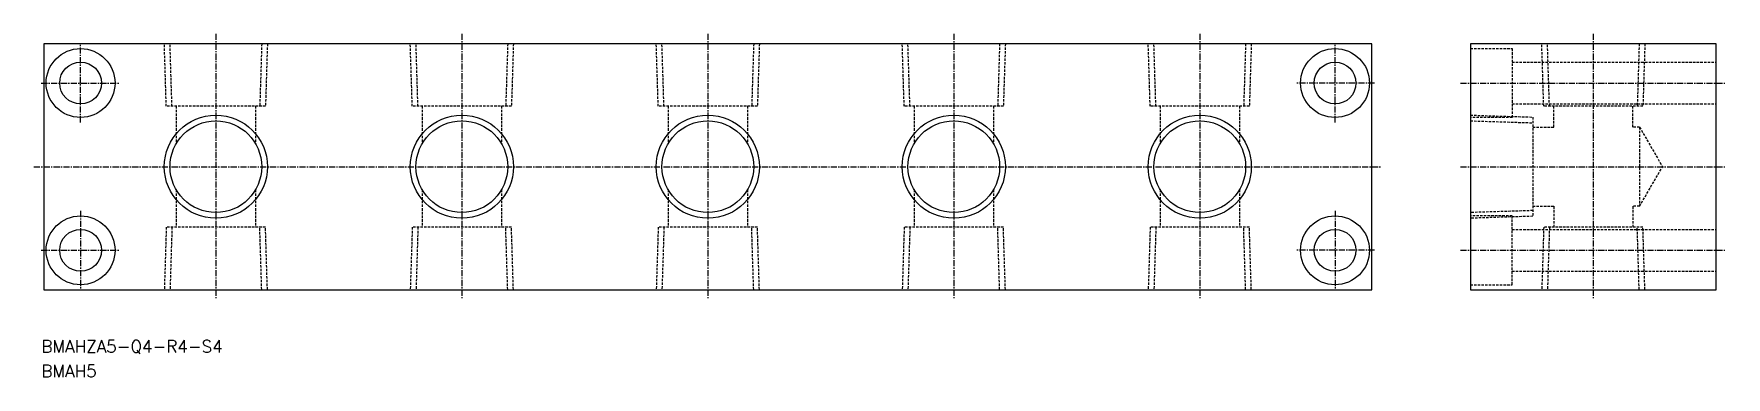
# Model space of a CAD drawing. Extents: x 36 to 380, y 106 to 176.
import ezdxf
from ezdxf.enums import TextEntityAlignment as Align

# ---------------------------------------------------------------- set-up
doc = ezdxf.new("R2010")
doc.units = 0
doc.linetypes.add('CENTER', pattern=[2, 1.25, -0.25, 0.25, -0.25])
doc.linetypes.add('DASHED', pattern=[0.75, 0.5, -0.25])
doc.layers.get('0').update_dxf_attribs({"linetype": 'CONTINUOUS'})
doc.layers.add('CENTER', color=1, linetype='CENTER')
doc.styles.get("Standard").update_dxf_attribs({"font": 'txt.shx', "bigfont": 'extfont.shx'})

msp = doc.modelspace()

# ---------------------------------------------------------------- linework, layer by layer
at = {"color": 3, "linetype": 'DASHED'}
for p, q in [((62.92, 160.8), (62.52, 173.5)), ((64.08, 160.8), (63.68, 173.5)), ((82.32, 173.5), (81.92, 160.8)), ((83.48, 173.5), (83.08, 160.8)), ((112.92, 160.8), (112.52, 173.5)), ((114.08, 160.8), (113.68, 173.5)), ((132.32, 173.5), (131.92, 160.8)), ((133.48, 173.5), (133.08, 160.8)), ((162.92, 160.8), (162.52, 173.5)), ((164.08, 160.8), (163.68, 173.5)), ((182.32, 173.5), (181.92, 160.8)), ((183.48, 173.5), (183.08, 160.8)), ((212.92, 160.8), (212.52, 173.5)), ((214.08, 160.8), (213.68, 173.5)), ((232.32, 173.5), (231.92, 160.8)), ((233.48, 173.5), (233.08, 160.8)), ((262.92, 160.8), (262.52, 173.5)), ((264.08, 160.8), (263.68, 173.5)), ((282.32, 173.5), (281.92, 160.8)), ((283.48, 173.5), (283.08, 160.8)), ((328, 172.5), (336.5, 172.5)), ((336.5, 172.5), (336.5, 158.5)), ((342.92, 160.8), (342.52, 173.5)), ((344.08, 160.8), (343.68, 173.5)), ((362.32, 173.5), (361.92, 160.8)), ((363.48, 173.5), (363.08, 160.8)), ((336.5, 169.75), (378, 169.75)), ((83.08, 160.8), (62.92, 160.8)), ((64.95, 160.8), (64.95, 153.19)), ((81.05, 160.8), (81.05, 153.19)), ((133.08, 160.8), (112.92, 160.8)), ((114.95, 160.8), (114.95, 153.19)), ((131.05, 160.8), (131.05, 153.19)), ((183.08, 160.8), (162.92, 160.8)), ((164.95, 160.8), (164.95, 153.19)), ((181.05, 160.8), (181.05, 153.19)), ((233.08, 160.8), (212.92, 160.8)), ((214.95, 160.8), (214.95, 153.19)), ((231.05, 160.8), (231.05, 153.19)), ((283.08, 160.8), (262.92, 160.8)), ((264.95, 160.8), (264.95, 153.19)), ((281.05, 160.8), (281.05, 153.19)), ((328, 158.98), (340.7, 158.58)), ((336.5, 158.5), (328, 158.5)), ((336.5, 161.25), (378, 161.25)), ((340.7, 158.58), (340.7, 138.42)), ((363.08, 160.8), (342.92, 160.8)), ((344.95, 156.55), (344.95, 160.8)), ((361.05, 156.55), (361.05, 160.8)), ((328, 157.82), (340.7, 157.42)), ((340.7, 156.55), (344.95, 156.55)), ((362.4, 156.55), (361.05, 156.55)), ((362.4, 156.55), (367.05, 148.5)), ((362.4, 156.55), (362.4, 140.45)), ((362.4, 140.45), (367.05, 148.5)), ((64.95, 143.81), (64.95, 136.2)), ((81.05, 143.81), (81.05, 136.2)), ((114.95, 143.81), (114.95, 136.2)), ((131.05, 143.81), (131.05, 136.2)), ((164.95, 143.81), (164.95, 136.2)), ((181.05, 143.81), (181.05, 136.2)), ((214.95, 143.81), (214.95, 136.2)), ((231.05, 143.81), (231.05, 136.2)), ((264.95, 143.81), (264.95, 136.2)), ((281.05, 143.81), (281.05, 136.2)), ((340.7, 139.58), (328, 139.18)), ((336.5, 138.5), (328, 138.5)), ((340.7, 138.42), (328, 138.02)), ((336.5, 124.5), (336.5, 138.5)), ((340.7, 140.45), (344.95, 140.45)), ((344.95, 140.45), (344.95, 136.2)), ((361.05, 140.45), (361.05, 136.2)), ((362.4, 140.45), (361.05, 140.45)), ((62.92, 136.2), (62.52, 123.5)), ((83.08, 136.2), (62.92, 136.2)), ((64.08, 136.2), (63.68, 123.5)), ((82.32, 123.5), (81.92, 136.2)), ((83.48, 123.5), (83.08, 136.2)), ((112.92, 136.2), (112.52, 123.5)), ((133.08, 136.2), (112.92, 136.2)), ((114.08, 136.2), (113.68, 123.5)), ((132.32, 123.5), (131.92, 136.2)), ((133.48, 123.5), (133.08, 136.2)), ((162.92, 136.2), (162.52, 123.5)), ((183.08, 136.2), (162.92, 136.2)), ((164.08, 136.2), (163.68, 123.5)), ((182.32, 123.5), (181.92, 136.2)), ((183.48, 123.5), (183.08, 136.2)), ((212.92, 136.2), (212.52, 123.5)), ((233.08, 136.2), (212.92, 136.2)), ((214.08, 136.2), (213.68, 123.5)), ((232.32, 123.5), (231.92, 136.2)), ((233.48, 123.5), (233.08, 136.2)), ((262.92, 136.2), (262.52, 123.5)), ((283.08, 136.2), (262.92, 136.2)), ((264.08, 136.2), (263.68, 123.5)), ((282.32, 123.5), (281.92, 136.2)), ((283.48, 123.5), (283.08, 136.2)), ((336.5, 135.75), (378, 135.75)), ((342.92, 136.2), (342.52, 123.5)), ((363.08, 136.2), (342.92, 136.2)), ((344.08, 136.2), (343.68, 123.5)), ((362.32, 123.5), (361.92, 136.2)), ((363.48, 123.5), (363.08, 136.2)), ((328, 124.5), (336.5, 124.5)), ((336.5, 127.25), (378, 127.25))]:
    msp.add_line(p, q, dxfattribs=at)
at = {"color": 7, "linetype": 'CONTINUOUS'}
for points in [[(38, 123.5), (308, 123.5), (308, 173.5), (38, 173.5)], [(328, 123.5), (378, 123.5), (378, 173.5), (328, 173.5)]]:
    msp.add_lwpolyline(points, close=True, dxfattribs=at)
for centre, radius in [((45.5, 165.5), 7), ((300.5, 165.5), 7), ((45.5, 165.5), 4.25), ((300.5, 165.5), 4.25), ((73, 148.5), 9.32), ((123, 148.5), 9.32), ((173, 148.5), 9.32), ((223, 148.5), 9.32), ((273, 148.5), 9.32), ((45.5, 131.5), 7), ((300.5, 131.5), 7), ((45.5, 131.5), 4.25), ((300.5, 131.5), 4.25)]:
    msp.add_circle(centre, radius, dxfattribs=at)
at = {"color": 3, "linetype": 'CONTINUOUS'}
for centre in [(73, 148.5), (123, 148.5), (173, 148.5), (223, 148.5), (273, 148.5)]:
    msp.add_circle(centre, 10.48, dxfattribs=at)
at = {"layer": 'CENTER', "color": 1, "linetype": 'CENTER'}
for p, q in [((73, 175.5), (73, 121.5)), ((123, 175.5), (123, 121.5)), ((173, 175.5), (173, 121.5)), ((223, 175.5), (223, 121.5)), ((273, 175.5), (273, 121.5)), ((353, 175.5), (353, 121.5)), ((45.5, 157.5), (45.5, 173.5)), ((300.5, 157.5), (300.5, 173.5)), ((37.5, 165.5), (53.5, 165.5)), ((308.5, 165.5), (292.5, 165.5)), ((326, 165.5), (380, 165.5)), ((36, 148.5), (310, 148.5)), ((326, 148.5), (380, 148.5)), ((45.5, 139.5), (45.5, 123.5)), ((300.5, 139.5), (300.5, 123.5)), ((37.5, 131.5), (53.5, 131.5)), ((308.5, 131.5), (292.5, 131.5)), ((326, 131.5), (380, 131.5))]:
    msp.add_line(p, q, dxfattribs=at)

# ---------------------------------------------------------------- texts
at = {"color": 7, "linetype": 'CONTINUOUS'}
for s, p in [('BMAHZA5-Q4-R4-S4', (37.53, 111.97)), ('BMAH5', (37.53, 106.97))]:
    msp.add_text(s, height=2.5, dxfattribs=at).set_placement(p, align=Align.MIDDLE_LEFT)

doc.saveas('drawing.dxf')
